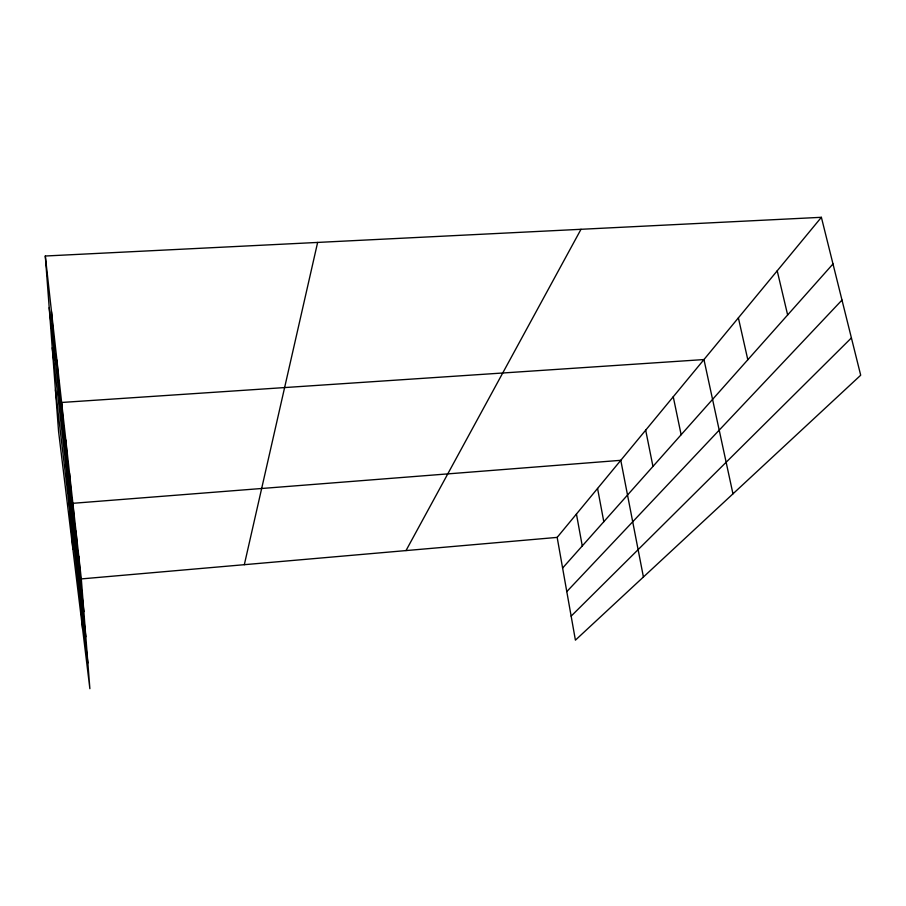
<?xml version="1.0" encoding="UTF-8"?>
<svg xmlns="http://www.w3.org/2000/svg" width="906" height="906" viewBox="0 0 906 906"><rect width="100%" height="100%" fill="white"/><g stroke="black" fill="none" stroke-linecap="round" stroke-linejoin="round"><path stroke-width="1.36" d="M244.326 564.687L317.632 242.434M406.001 550.588L580.995 229.297M557.167 537.394L821.38 217.304L860.7 375.22L575.412 640.157L557.167 537.394L81.314 578.911L45.3 256.013L821.38 217.304M562.615 568.039L832.999 263.94M566.794 591.607L841.991 300.067M571.142 616.125L851.413 337.904M777.212 270.815L787.642 314.948M738.379 317.87L747.812 359.739M732.965 493.849L703.962 359.557L61.631 402.468L72.888 549.115M673.249 396.76L681.142 434.733M645.684 430.169L652.954 466.431M643.419 577.009L620.791 460.316L72.876 503.306L82.639 629.183M597.564 488.459L603.804 521.709M576.442 514.042L582.264 545.933M55.425 389.874L87.871 662.999M52.242 347.813L85.821 636.793M49.207 307.712L83.862 611.618M81.314 578.911L89.875 688.696L58.573 431.437L45.3 256.013M78.765 556.148L81.427 590.282M75.979 531.063L78.743 566.76M69.535 473.374L72.571 512.592M65.81 439.976L68.992 481.188M56.897 360.044L60.408 405.922M51.506 311.675L55.209 360.294"/></g></svg>
